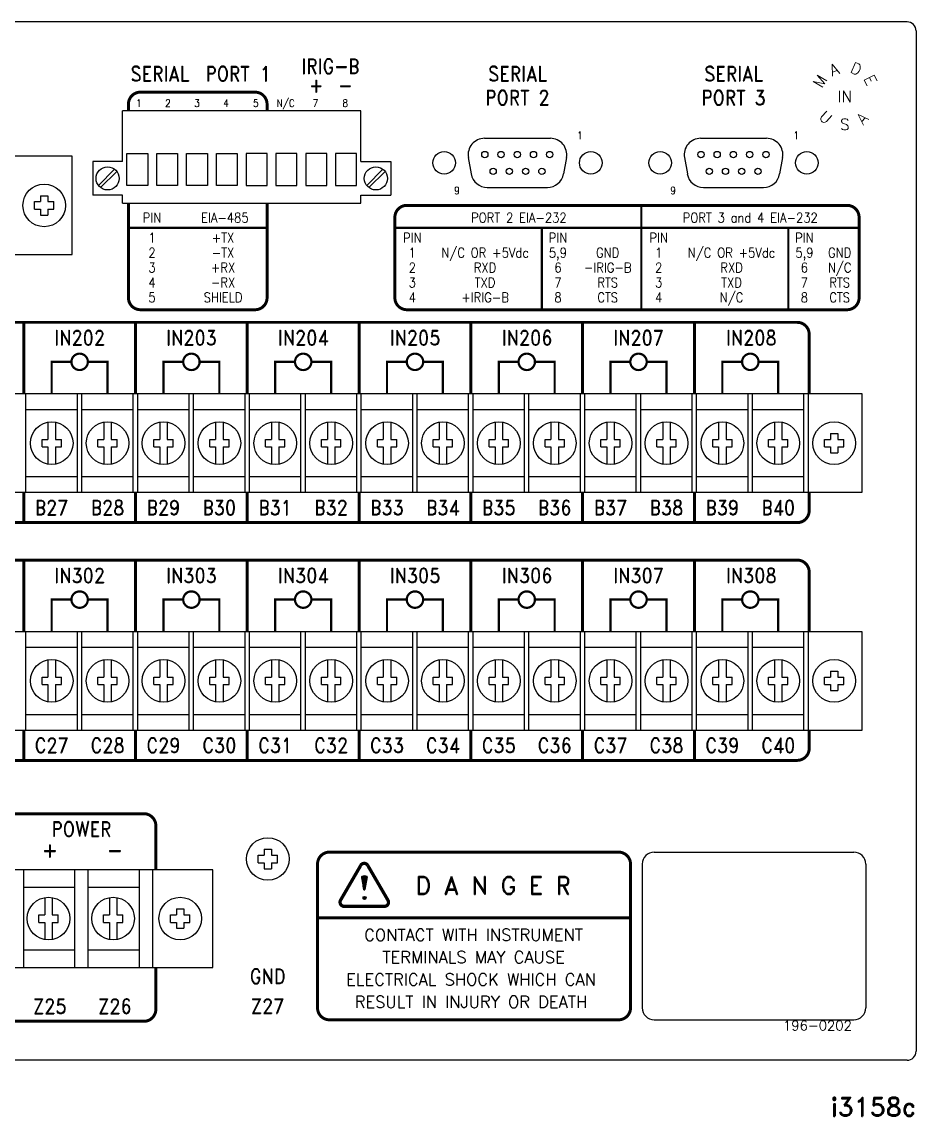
# Model space of a CAD drawing. Extents: x 3.1 to 20.4, y 4.9 to 12.2.
# Drawn here: x 14.38 to 20.38, y 4.89 to 12.23 of the extents above; entities that cross this region are included whole.
import ezdxf
from ezdxf.enums import TextEntityAlignment as Align

# ---------------------------------------------------------------- set-up
doc = ezdxf.new("R2010")
doc.units = 0
doc.header["$MEASUREMENT"] = 0
doc.layers.get('0').update_dxf_attribs({"linetype": 'CONTINUOUS'})
doc.layers.add('DWG', color=7, linetype='CONTINUOUS')
doc.styles.add('JS', font='ROMANS')
doc.styles.add('ROMAND', font='ROMAND', dxfattribs={"width": 0.875})
doc.styles.add('ROMANS', font='romans.shx', dxfattribs={"width": 0.875})

msp = doc.modelspace()

# ---------------------------------------------------------------- linework, layer by layer
for p, q in [((20.315, 12.233), (3.185, 12.233)), ((20.375, 12.173), (20.375, 5.327)), ((14.4025, 9.077), (14.4025, 9.737)), ((14.7475, 9.077), (14.7475, 9.737)), ((14.7775, 9.077), (14.7775, 9.737)), ((15.1225, 9.077), (15.1225, 9.737)), ((15.1525, 9.077), (15.1525, 9.737)), ((15.4975, 9.077), (15.4975, 9.737)), ((15.5275, 9.077), (15.5275, 9.737)), ((15.8725, 9.077), (15.8725, 9.737)), ((15.9025, 9.077), (15.9025, 9.737)), ((16.2475, 9.077), (16.2475, 9.737)), ((16.2775, 9.077), (16.2775, 9.737)), ((16.6225, 9.077), (16.6225, 9.737)), ((16.6525, 9.077), (16.6525, 9.737)), ((16.9975, 9.077), (16.9975, 9.737)), ((17.0275, 9.077), (17.0275, 9.737)), ((17.3725, 9.077), (17.3725, 9.737)), ((17.4025, 9.077), (17.4025, 9.737)), ((17.7475, 9.077), (17.7475, 9.737)), ((17.7775, 9.077), (17.7775, 9.737)), ((18.1225, 9.077), (18.1225, 9.737)), ((18.1525, 9.077), (18.1525, 9.737)), ((18.4975, 9.077), (18.4975, 9.737)), ((18.5275, 9.077), (18.5275, 9.737)), ((18.8725, 9.077), (18.8725, 9.737)), ((18.9025, 9.077), (18.9025, 9.737)), ((19.2475, 9.077), (19.2475, 9.737)), ((19.2775, 9.077), (19.2775, 9.737)), ((19.6225, 9.077), (19.6225, 9.737)), ((19.6525, 9.077), (19.6525, 9.737)), ((14.4025, 9.632), (14.7475, 9.632)), ((14.7775, 9.632), (15.1225, 9.632)), ((15.1525, 9.632), (15.4975, 9.632)), ((15.5275, 9.632), (15.8725, 9.632)), ((15.9025, 9.632), (16.2475, 9.632)), ((16.2775, 9.632), (16.6225, 9.632)), ((16.6525, 9.632), (16.9975, 9.632)), ((17.0275, 9.632), (17.3725, 9.632)), ((17.4025, 9.632), (17.7475, 9.632)), ((17.7775, 9.632), (18.1225, 9.632)), ((18.1525, 9.632), (18.4975, 9.632)), ((18.5275, 9.632), (18.8725, 9.632)), ((18.9025, 9.632), (19.2475, 9.632)), ((19.2775, 9.632), (19.6225, 9.632)), ((14.4025, 9.182), (14.7475, 9.182)), ((14.7775, 9.182), (15.1225, 9.182)), ((15.1525, 9.182), (15.4975, 9.182)), ((15.5275, 9.182), (15.8725, 9.182)), ((15.9025, 9.182), (16.2475, 9.182)), ((16.2775, 9.182), (16.6225, 9.182)), ((16.6525, 9.182), (16.9975, 9.182)), ((17.0275, 9.182), (17.3725, 9.182)), ((17.4025, 9.182), (17.7475, 9.182)), ((17.7775, 9.182), (18.1225, 9.182)), ((18.1525, 9.182), (18.4975, 9.182)), ((18.5275, 9.182), (18.8725, 9.182)), ((18.9025, 9.182), (19.2475, 9.182)), ((19.2775, 9.182), (19.6225, 9.182)), ((14.4025, 7.482), (14.4025, 8.142)), ((14.7475, 7.482), (14.7475, 8.142)), ((14.7775, 7.482), (14.7775, 8.142)), ((15.1225, 7.482), (15.1225, 8.142)), ((15.1525, 7.482), (15.1525, 8.142)), ((15.4975, 7.482), (15.4975, 8.142)), ((15.5275, 7.482), (15.5275, 8.142)), ((15.8725, 7.482), (15.8725, 8.142)), ((15.9025, 7.482), (15.9025, 8.142)), ((16.2475, 7.482), (16.2475, 8.142)), ((16.2775, 7.482), (16.2775, 8.142)), ((16.6225, 7.482), (16.6225, 8.142)), ((16.6525, 7.482), (16.6525, 8.142)), ((16.9975, 7.482), (16.9975, 8.142)), ((17.0275, 7.482), (17.0275, 8.142)), ((17.3725, 7.482), (17.3725, 8.142)), ((17.4025, 7.482), (17.4025, 8.142)), ((17.7475, 7.482), (17.7475, 8.142)), ((17.7775, 7.482), (17.7775, 8.142)), ((18.1225, 7.482), (18.1225, 8.142)), ((18.1525, 7.482), (18.1525, 8.142)), ((18.4975, 7.482), (18.4975, 8.142)), ((18.5275, 7.482), (18.5275, 8.142)), ((18.8725, 7.482), (18.8725, 8.142)), ((18.9025, 7.482), (18.9025, 8.142)), ((19.2475, 7.482), (19.2475, 8.142)), ((19.2775, 7.482), (19.2775, 8.142)), ((19.6225, 7.482), (19.6225, 8.142)), ((19.6525, 7.482), (19.6525, 8.142)), ((14.4025, 8.037), (14.7475, 8.037)), ((14.7775, 8.037), (15.1225, 8.037)), ((15.1525, 8.037), (15.4975, 8.037)), ((15.5275, 8.037), (15.8725, 8.037)), ((15.9025, 8.037), (16.2475, 8.037)), ((16.2775, 8.037), (16.6225, 8.037)), ((16.6525, 8.037), (16.9975, 8.037)), ((17.0275, 8.037), (17.3725, 8.037)), ((17.4025, 8.037), (17.7475, 8.037)), ((17.7775, 8.037), (18.1225, 8.037)), ((18.1525, 8.037), (18.4975, 8.037)), ((18.5275, 8.037), (18.8725, 8.037)), ((18.9025, 8.037), (19.2475, 8.037)), ((19.2775, 8.037), (19.6225, 8.037)), ((14.4025, 7.587), (14.7475, 7.587)), ((14.7775, 7.587), (15.1225, 7.587)), ((15.1525, 7.587), (15.4975, 7.587)), ((15.5275, 7.587), (15.8725, 7.587)), ((15.9025, 7.587), (16.2475, 7.587)), ((16.2775, 7.587), (16.6225, 7.587)), ((16.6525, 7.587), (16.9975, 7.587)), ((17.0275, 7.587), (17.3725, 7.587)), ((17.4025, 7.587), (17.7475, 7.587)), ((17.7775, 7.587), (18.1225, 7.587)), ((18.1525, 7.587), (18.4975, 7.587)), ((18.5275, 7.587), (18.8725, 7.587)), ((18.9025, 7.587), (19.2475, 7.587)), ((19.2775, 7.587), (19.6225, 7.587)), ((18.6174, 6.6631), (19.9574, 6.6631)), ((18.5374, 6.5831), (18.5374, 5.6181)), ((20.0374, 6.5831), (20.0374, 5.6181)), ((14.3826, 6.427), (14.7276, 6.427)), ((14.8158, 6.427), (15.1608, 6.427)), ((14.3826, 6.007), (14.7276, 6.007)), ((14.8158, 6.007), (15.1608, 6.007)), ((18.6174, 5.5381), (19.9574, 5.5381)), ((20.315, 5.267), (3.185, 5.267))]:
    msp.add_line(p, q)
at = {"linetype": 'CONTINUOUS', "extrusion": (0, 0, -1)}
for p, q in [((16.65, 11.6355), (15.05, 11.6355)), ((14.85, 11.2955), (14.85, 11.0705)), ((15.05, 11.2955), (14.85, 11.2955)), ((16.65, 11.2955), (16.85, 11.2955)), ((16.85, 11.2955), (16.85, 11.0705)), ((15.05, 11.0705), (14.85, 11.0705)), ((16.65, 11.0705), (16.85, 11.0705))]:
    msp.add_line(p, q, dxfattribs=at)
at = {"linetype": 'CONTINUOUS'}
for p, q in [((15.05, 11.2955), (15.05, 11.6355)), ((16.65, 11.2955), (16.65, 11.6355)), ((14.8886, 11.1357), (14.9973, 11.2444)), ((16.6886, 11.1357), (16.7973, 11.2444)), ((14.9027, 11.1216), (15.0114, 11.2303)), ((16.7027, 11.1216), (16.8114, 11.2303)), ((14.46, 10.977), (14.46, 11.027)), ((14.46, 11.027), (14.5, 11.027)), ((14.5, 11.067), (14.55, 11.067)), ((14.5, 11.067), (14.5, 11.027)), ((14.55, 11.067), (14.55, 11.027)), ((14.55, 11.027), (14.59, 11.027)), ((14.59, 10.977), (14.59, 11.027)), ((15.05, 11.016), (15.05, 11.0705)), ((15.05, 11.016), (16.65, 11.016)), ((16.65, 11.016), (16.65, 11.0705)), ((14.46, 10.977), (14.5, 10.977)), ((14.5, 10.977), (14.5, 10.937)), ((14.55, 10.977), (14.55, 10.937)), ((14.55, 10.977), (14.59, 10.977)), ((14.5, 10.937), (14.55, 10.937)), ((16.8676, 10.752), (16.8676, 10.752)), ((14.55, 9.5478), (14.55, 9.432)), ((14.6, 9.5478), (14.6, 9.432)), ((14.925, 9.5478), (14.925, 9.432)), ((14.975, 9.5478), (14.975, 9.432)), ((15.3, 9.5478), (15.3, 9.432)), ((15.35, 9.5478), (15.35, 9.432)), ((15.675, 9.5478), (15.675, 9.432)), ((15.725, 9.5478), (15.725, 9.432)), ((16.05, 9.5478), (16.05, 9.432)), ((16.1, 9.5478), (16.1, 9.432)), ((16.425, 9.5478), (16.425, 9.432)), ((16.475, 9.5478), (16.475, 9.432)), ((16.8, 9.5478), (16.8, 9.432)), ((16.85, 9.5478), (16.85, 9.432)), ((17.175, 9.5478), (17.175, 9.432)), ((17.225, 9.5478), (17.225, 9.432)), ((17.55, 9.5478), (17.55, 9.432)), ((17.6, 9.5478), (17.6, 9.432)), ((17.925, 9.5478), (17.925, 9.432)), ((17.975, 9.5478), (17.975, 9.432)), ((18.3, 9.5478), (18.3, 9.432)), ((18.35, 9.5478), (18.35, 9.432)), ((18.675, 9.5478), (18.675, 9.432)), ((18.725, 9.5478), (18.725, 9.432)), ((19.05, 9.5478), (19.05, 9.432)), ((19.1, 9.5478), (19.1, 9.432)), ((19.425, 9.5478), (19.425, 9.432)), ((19.475, 9.5478), (19.475, 9.432)), ((19.8, 9.472), (19.85, 9.472)), ((19.8, 9.472), (19.8, 9.432)), ((19.85, 9.472), (19.85, 9.432)), ((14.51, 9.382), (14.51, 9.432)), ((14.51, 9.432), (14.55, 9.432)), ((14.6, 9.432), (14.64, 9.432)), ((14.64, 9.382), (14.64, 9.432)), ((14.885, 9.382), (14.885, 9.432)), ((14.885, 9.432), (14.925, 9.432)), ((14.975, 9.432), (15.015, 9.432)), ((15.015, 9.382), (15.015, 9.432)), ((15.26, 9.382), (15.26, 9.432)), ((15.26, 9.432), (15.3, 9.432)), ((15.35, 9.432), (15.39, 9.432)), ((15.39, 9.382), (15.39, 9.432)), ((15.635, 9.432), (15.675, 9.432)), ((15.635, 9.382), (15.635, 9.432)), ((15.725, 9.432), (15.765, 9.432)), ((15.765, 9.382), (15.765, 9.432)), ((16.01, 9.382), (16.01, 9.432)), ((16.01, 9.432), (16.05, 9.432)), ((16.1, 9.432), (16.14, 9.432)), ((16.14, 9.382), (16.14, 9.432)), ((16.385, 9.432), (16.425, 9.432)), ((16.385, 9.382), (16.385, 9.432)), ((16.475, 9.432), (16.515, 9.432)), ((16.515, 9.382), (16.515, 9.432)), ((16.76, 9.432), (16.8, 9.432)), ((16.76, 9.382), (16.76, 9.432)), ((16.85, 9.432), (16.89, 9.432)), ((16.89, 9.382), (16.89, 9.432)), ((17.135, 9.382), (17.135, 9.432)), ((17.135, 9.432), (17.175, 9.432)), ((17.225, 9.432), (17.265, 9.432)), ((17.265, 9.382), (17.265, 9.432)), ((17.51, 9.382), (17.51, 9.432)), ((17.51, 9.432), (17.55, 9.432)), ((17.6, 9.432), (17.64, 9.432)), ((17.64, 9.382), (17.64, 9.432)), ((17.885, 9.382), (17.885, 9.432)), ((17.885, 9.432), (17.925, 9.432)), ((17.975, 9.432), (18.015, 9.432)), ((18.015, 9.382), (18.015, 9.432)), ((18.26, 9.382), (18.26, 9.432)), ((18.26, 9.432), (18.3, 9.432)), ((18.35, 9.432), (18.39, 9.432)), ((18.39, 9.382), (18.39, 9.432)), ((18.635, 9.382), (18.635, 9.432)), ((18.635, 9.432), (18.675, 9.432)), ((18.725, 9.432), (18.765, 9.432)), ((18.765, 9.382), (18.765, 9.432)), ((19.01, 9.382), (19.01, 9.432)), ((19.01, 9.432), (19.05, 9.432)), ((19.1, 9.432), (19.14, 9.432)), ((19.14, 9.382), (19.14, 9.432)), ((19.385, 9.382), (19.385, 9.432)), ((19.385, 9.432), (19.425, 9.432)), ((19.475, 9.432), (19.515, 9.432)), ((19.515, 9.382), (19.515, 9.432)), ((19.76, 9.432), (19.8, 9.432)), ((19.76, 9.382), (19.76, 9.432)), ((19.85, 9.432), (19.89, 9.432)), ((19.89, 9.382), (19.89, 9.432)), ((14.51, 9.382), (14.55, 9.382)), ((14.55, 9.382), (14.55, 9.2662)), ((14.6, 9.382), (14.6, 9.2662)), ((14.6, 9.382), (14.64, 9.382)), ((14.885, 9.382), (14.925, 9.382)), ((14.925, 9.382), (14.925, 9.2662)), ((14.975, 9.382), (14.975, 9.2662)), ((14.975, 9.382), (15.015, 9.382)), ((15.26, 9.382), (15.3, 9.382)), ((15.3, 9.382), (15.3, 9.2662)), ((15.35, 9.382), (15.35, 9.2662)), ((15.35, 9.382), (15.39, 9.382)), ((15.635, 9.382), (15.675, 9.382)), ((15.675, 9.382), (15.675, 9.2662)), ((15.725, 9.382), (15.725, 9.2662)), ((15.725, 9.382), (15.765, 9.382)), ((16.01, 9.382), (16.05, 9.382)), ((16.05, 9.382), (16.05, 9.2662)), ((16.1, 9.382), (16.1, 9.2662)), ((16.1, 9.382), (16.14, 9.382)), ((16.385, 9.382), (16.425, 9.382)), ((16.425, 9.382), (16.425, 9.2662)), ((16.475, 9.382), (16.475, 9.2662)), ((16.475, 9.382), (16.515, 9.382)), ((16.76, 9.382), (16.8, 9.382)), ((16.8, 9.382), (16.8, 9.2662)), ((16.85, 9.382), (16.85, 9.2662)), ((16.85, 9.382), (16.89, 9.382)), ((17.135, 9.382), (17.175, 9.382)), ((17.175, 9.382), (17.175, 9.2662)), ((17.225, 9.382), (17.265, 9.382)), ((17.225, 9.382), (17.225, 9.2662)), ((17.51, 9.382), (17.55, 9.382)), ((17.55, 9.382), (17.55, 9.2662)), ((17.6, 9.382), (17.6, 9.2662)), ((17.6, 9.382), (17.64, 9.382)), ((17.885, 9.382), (17.925, 9.382)), ((17.925, 9.382), (17.925, 9.2662)), ((17.975, 9.382), (17.975, 9.2662)), ((17.975, 9.382), (18.015, 9.382)), ((18.26, 9.382), (18.3, 9.382)), ((18.3, 9.382), (18.3, 9.2662)), ((18.35, 9.382), (18.35, 9.2662)), ((18.35, 9.382), (18.39, 9.382)), ((18.635, 9.382), (18.675, 9.382)), ((18.675, 9.382), (18.675, 9.2662)), ((18.725, 9.382), (18.725, 9.2662)), ((18.725, 9.382), (18.765, 9.382)), ((19.01, 9.382), (19.05, 9.382)), ((19.05, 9.382), (19.05, 9.2662)), ((19.1, 9.382), (19.1, 9.2662)), ((19.1, 9.382), (19.14, 9.382)), ((19.385, 9.382), (19.425, 9.382)), ((19.425, 9.382), (19.425, 9.2662)), ((19.475, 9.382), (19.475, 9.2662)), ((19.475, 9.382), (19.515, 9.382)), ((19.76, 9.382), (19.8, 9.382)), ((19.8, 9.382), (19.8, 9.342)), ((19.8, 9.342), (19.85, 9.342)), ((19.85, 9.382), (19.89, 9.382)), ((19.85, 9.382), (19.85, 9.342)), ((14.55, 7.9528), (14.55, 7.837)), ((14.6, 7.9528), (14.6, 7.837)), ((14.925, 7.9528), (14.925, 7.837)), ((14.975, 7.9528), (14.975, 7.837)), ((15.3, 7.9528), (15.3, 7.837)), ((15.35, 7.9528), (15.35, 7.837)), ((15.675, 7.9528), (15.675, 7.837)), ((15.725, 7.9528), (15.725, 7.837)), ((16.05, 7.9528), (16.05, 7.837)), ((16.1, 7.9528), (16.1, 7.837)), ((16.425, 7.9528), (16.425, 7.837)), ((16.475, 7.9528), (16.475, 7.837)), ((16.8, 7.9528), (16.8, 7.837)), ((16.85, 7.9528), (16.85, 7.837)), ((17.175, 7.9528), (17.175, 7.837)), ((17.225, 7.9528), (17.225, 7.837)), ((17.55, 7.9528), (17.55, 7.837)), ((17.6, 7.9528), (17.6, 7.837)), ((17.925, 7.9528), (17.925, 7.837)), ((17.975, 7.9528), (17.975, 7.837)), ((18.3, 7.9528), (18.3, 7.837)), ((18.35, 7.9528), (18.35, 7.837)), ((18.675, 7.9528), (18.675, 7.837)), ((18.725, 7.9528), (18.725, 7.837)), ((19.05, 7.9528), (19.05, 7.837)), ((19.1, 7.9528), (19.1, 7.837)), ((19.425, 7.9528), (19.425, 7.837)), ((19.475, 7.9528), (19.475, 7.837)), ((19.8, 7.877), (19.85, 7.877)), ((19.8, 7.877), (19.8, 7.837)), ((19.85, 7.877), (19.85, 7.837)), ((14.51, 7.787), (14.51, 7.837)), ((14.51, 7.837), (14.55, 7.837)), ((14.51, 7.787), (14.55, 7.787)), ((14.55, 7.787), (14.55, 7.6712)), ((14.6, 7.837), (14.64, 7.837)), ((14.6, 7.787), (14.6, 7.6712)), ((14.6, 7.787), (14.64, 7.787)), ((14.64, 7.787), (14.64, 7.837)), ((14.885, 7.787), (14.885, 7.837)), ((14.885, 7.837), (14.925, 7.837)), ((14.885, 7.787), (14.925, 7.787)), ((14.925, 7.787), (14.925, 7.6712)), ((14.975, 7.837), (15.015, 7.837)), ((14.975, 7.787), (14.975, 7.6712)), ((14.975, 7.787), (15.015, 7.787)), ((15.015, 7.787), (15.015, 7.837)), ((15.26, 7.787), (15.26, 7.837)), ((15.26, 7.837), (15.3, 7.837)), ((15.26, 7.787), (15.3, 7.787)), ((15.3, 7.787), (15.3, 7.6712)), ((15.35, 7.837), (15.39, 7.837)), ((15.35, 7.787), (15.35, 7.6712)), ((15.35, 7.787), (15.39, 7.787)), ((15.39, 7.787), (15.39, 7.837)), ((15.635, 7.837), (15.675, 7.837)), ((15.635, 7.787), (15.635, 7.837)), ((15.635, 7.787), (15.675, 7.787)), ((15.675, 7.787), (15.675, 7.6712)), ((15.725, 7.837), (15.765, 7.837)), ((15.725, 7.787), (15.725, 7.6712)), ((15.725, 7.787), (15.765, 7.787)), ((15.765, 7.787), (15.765, 7.837)), ((16.01, 7.787), (16.01, 7.837)), ((16.01, 7.837), (16.05, 7.837)), ((16.01, 7.787), (16.05, 7.787)), ((16.05, 7.787), (16.05, 7.6712)), ((16.1, 7.837), (16.14, 7.837)), ((16.1, 7.787), (16.1, 7.6712)), ((16.1, 7.787), (16.14, 7.787)), ((16.14, 7.787), (16.14, 7.837)), ((16.385, 7.837), (16.425, 7.837)), ((16.385, 7.787), (16.385, 7.837)), ((16.385, 7.787), (16.425, 7.787)), ((16.425, 7.787), (16.425, 7.6712)), ((16.475, 7.837), (16.515, 7.837)), ((16.475, 7.787), (16.475, 7.6712)), ((16.475, 7.787), (16.515, 7.787)), ((16.515, 7.787), (16.515, 7.837)), ((16.76, 7.837), (16.8, 7.837)), ((16.76, 7.787), (16.76, 7.837)), ((16.76, 7.787), (16.8, 7.787)), ((16.8, 7.787), (16.8, 7.6712)), ((16.85, 7.837), (16.89, 7.837)), ((16.85, 7.787), (16.85, 7.6712)), ((16.85, 7.787), (16.89, 7.787)), ((16.89, 7.787), (16.89, 7.837)), ((17.135, 7.787), (17.135, 7.837)), ((17.135, 7.837), (17.175, 7.837)), ((17.135, 7.787), (17.175, 7.787)), ((17.175, 7.787), (17.175, 7.6712)), ((17.225, 7.837), (17.265, 7.837)), ((17.225, 7.787), (17.265, 7.787)), ((17.225, 7.787), (17.225, 7.6712)), ((17.265, 7.787), (17.265, 7.837)), ((17.51, 7.787), (17.51, 7.837)), ((17.51, 7.837), (17.55, 7.837)), ((17.51, 7.787), (17.55, 7.787)), ((17.55, 7.787), (17.55, 7.6712)), ((17.6, 7.837), (17.64, 7.837)), ((17.6, 7.787), (17.6, 7.6712)), ((17.6, 7.787), (17.64, 7.787)), ((17.64, 7.787), (17.64, 7.837)), ((17.885, 7.787), (17.885, 7.837)), ((17.885, 7.837), (17.925, 7.837)), ((17.885, 7.787), (17.925, 7.787)), ((17.925, 7.787), (17.925, 7.6712)), ((17.975, 7.837), (18.015, 7.837)), ((17.975, 7.787), (17.975, 7.6712)), ((17.975, 7.787), (18.015, 7.787)), ((18.015, 7.787), (18.015, 7.837)), ((18.26, 7.787), (18.26, 7.837)), ((18.26, 7.837), (18.3, 7.837)), ((18.26, 7.787), (18.3, 7.787)), ((18.3, 7.787), (18.3, 7.6712)), ((18.35, 7.837), (18.39, 7.837)), ((18.35, 7.787), (18.35, 7.6712)), ((18.35, 7.787), (18.39, 7.787)), ((18.39, 7.787), (18.39, 7.837)), ((18.635, 7.787), (18.635, 7.837)), ((18.635, 7.837), (18.675, 7.837)), ((18.635, 7.787), (18.675, 7.787)), ((18.675, 7.787), (18.675, 7.6712)), ((18.725, 7.837), (18.765, 7.837)), ((18.725, 7.787), (18.725, 7.6712)), ((18.725, 7.787), (18.765, 7.787)), ((18.765, 7.787), (18.765, 7.837)), ((19.01, 7.787), (19.01, 7.837)), ((19.01, 7.837), (19.05, 7.837)), ((19.01, 7.787), (19.05, 7.787)), ((19.05, 7.787), (19.05, 7.6712)), ((19.1, 7.837), (19.14, 7.837)), ((19.1, 7.787), (19.1, 7.6712)), ((19.1, 7.787), (19.14, 7.787)), ((19.14, 7.787), (19.14, 7.837)), ((19.385, 7.787), (19.385, 7.837)), ((19.385, 7.837), (19.425, 7.837)), ((19.385, 7.787), (19.425, 7.787)), ((19.425, 7.787), (19.425, 7.6712)), ((19.475, 7.837), (19.515, 7.837)), ((19.475, 7.787), (19.475, 7.6712)), ((19.475, 7.787), (19.515, 7.787)), ((19.515, 7.787), (19.515, 7.837)), ((19.76, 7.837), (19.8, 7.837)), ((19.76, 7.787), (19.76, 7.837)), ((19.76, 7.787), (19.8, 7.787)), ((19.8, 7.787), (19.8, 7.747)), ((19.85, 7.837), (19.89, 7.837)), ((19.85, 7.787), (19.89, 7.787)), ((19.85, 7.787), (19.85, 7.747)), ((19.89, 7.787), (19.89, 7.837)), ((19.8, 7.747), (19.85, 7.747)), ((16, 6.682), (16.05, 6.682)), ((16, 6.682), (16, 6.642)), ((16.05, 6.682), (16.05, 6.642)), ((15.96, 6.642), (16, 6.642)), ((15.96, 6.592), (15.96, 6.642)), ((16.05, 6.642), (16.09, 6.642)), ((16.09, 6.592), (16.09, 6.642)), ((14.3849, 6.545), (14.3849, 5.889)), ((14.7281, 6.545), (14.7281, 5.889)), ((14.8181, 6.545), (14.8181, 5.889)), ((15.1613, 6.545), (15.1613, 5.889)), ((15.2513, 6.545), (15.2513, 5.889)), ((15.96, 6.592), (16, 6.592)), ((16, 6.592), (16, 6.552)), ((16, 6.552), (16.05, 6.552)), ((16.05, 6.592), (16.09, 6.592)), ((16.05, 6.592), (16.05, 6.552)), ((16.6544, 6.4964), (16.6694, 6.4116)), ((16.6554, 6.4909), (16.6554, 6.4984)), ((16.6561, 6.487), (16.6561, 6.4988)), ((16.6572, 6.4807), (16.6572, 6.4994)), ((16.6583, 6.4745), (16.6583, 6.5)), ((16.6594, 6.4683), (16.6594, 6.5005)), ((16.6605, 6.462), (16.6605, 6.5009)), ((16.6616, 6.4558), (16.6616, 6.5013)), ((16.6627, 6.4495), (16.6627, 6.5017)), ((16.6638, 6.4433), (16.6638, 6.502)), ((16.6649, 6.4371), (16.6649, 6.5023)), ((16.666, 6.4308), (16.666, 6.5026)), ((16.6671, 6.4246), (16.6671, 6.5028)), ((16.6682, 6.4184), (16.6682, 6.503)), ((16.6693, 6.4121), (16.6693, 6.5032)), ((16.6704, 6.4103), (16.6704, 6.5033)), ((16.6715, 6.4097), (16.6715, 6.5033)), ((16.6726, 6.4095), (16.6726, 6.5033)), ((16.6737, 6.4095), (16.6737, 6.5034)), ((16.6748, 6.4098), (16.6748, 6.5033)), ((16.6759, 6.4103), (16.6759, 6.5032)), ((16.6916, 6.4964), (16.6766, 6.4116)), ((16.6768, 6.4128), (16.6768, 6.5032)), ((16.6781, 6.4199), (16.6781, 6.503)), ((16.6792, 6.4262), (16.6792, 6.5028)), ((16.6803, 6.4324), (16.6803, 6.5026)), ((16.6814, 6.4386), (16.6814, 6.5023)), ((16.6825, 6.4448), (16.6825, 6.5021)), ((16.6836, 6.451), (16.6836, 6.5017)), ((16.6845, 6.4563), (16.6845, 6.5016)), ((16.6858, 6.4634), (16.6858, 6.501)), ((16.6869, 6.4696), (16.6869, 6.5005)), ((16.688, 6.4758), (16.688, 6.5)), ((16.6891, 6.4821), (16.6891, 6.4997)), ((16.69, 6.4873), (16.69, 6.4992)), ((16.6907, 6.4915), (16.6907, 6.4988)), ((14.5289, 6.3578), (14.5289, 6.242)), ((14.5789, 6.3578), (14.5789, 6.242)), ((14.9621, 6.3578), (14.9621, 6.242)), ((15.0121, 6.3578), (15.0121, 6.242)), ((16.6649, 6.3509), (16.6649, 6.3607)), ((16.666, 6.3492), (16.666, 6.3624)), ((16.6671, 6.3481), (16.6671, 6.3635)), ((16.6682, 6.3472), (16.6682, 6.3644)), ((16.6682, 6.347), (16.6682, 6.3642)), ((16.6694, 6.3466), (16.6694, 6.365)), ((16.6705, 6.3461), (16.6705, 6.3655)), ((16.6716, 6.3459), (16.6716, 6.3659)), ((16.6727, 6.3454), (16.6727, 6.3661)), ((16.6738, 6.3454), (16.6738, 6.3662)), ((16.6748, 6.3455), (16.6748, 6.3661)), ((16.6759, 6.3455), (16.6759, 6.3661)), ((16.677, 6.3458), (16.677, 6.3658)), ((16.6781, 6.3462), (16.6781, 6.3654)), ((16.6792, 6.3467), (16.6792, 6.3649)), ((16.6805, 6.3475), (16.6805, 6.3641)), ((16.6814, 6.3483), (16.6814, 6.3633)), ((16.6825, 6.3496), (16.6825, 6.362)), ((16.6836, 6.3512), (16.6836, 6.3604)), ((14.4889, 6.192), (14.4889, 6.242)), ((14.4889, 6.242), (14.5289, 6.242)), ((14.5789, 6.242), (14.6189, 6.242)), ((14.6189, 6.192), (14.6189, 6.242)), ((14.9221, 6.242), (14.9621, 6.242)), ((14.9221, 6.192), (14.9221, 6.242)), ((15.0121, 6.242), (15.0521, 6.242)), ((15.0521, 6.192), (15.0521, 6.242)), ((15.3725, 6.192), (15.3725, 6.242)), ((15.3725, 6.242), (15.4125, 6.242)), ((15.4125, 6.282), (15.4625, 6.282)), ((15.4125, 6.282), (15.4125, 6.242)), ((15.4625, 6.282), (15.4625, 6.242)), ((15.4625, 6.242), (15.5025, 6.242)), ((15.5025, 6.192), (15.5025, 6.242)), ((14.4889, 6.192), (14.5289, 6.192)), ((14.5289, 6.192), (14.5289, 6.0762)), ((14.5789, 6.192), (14.6189, 6.192)), ((14.5789, 6.192), (14.5789, 6.0762)), ((14.9221, 6.192), (14.9621, 6.192)), ((14.9621, 6.192), (14.9621, 6.0762)), ((15.0121, 6.192), (15.0121, 6.0762)), ((15.0121, 6.192), (15.0521, 6.192)), ((15.3725, 6.192), (15.4125, 6.192)), ((15.4125, 6.192), (15.4125, 6.152)), ((15.4625, 6.192), (15.4625, 6.152)), ((15.4625, 6.192), (15.5025, 6.192)), ((15.4125, 6.152), (15.4625, 6.152))]:
    msp.add_line(p, q, dxfattribs=at)
at = {"const_width": 0.02}
for points in [[(15.09, 11.6355), (15.09, 11.6815, -0.414214), (15.17, 11.7615), (15.94, 11.7615, -0.414214), (16.02, 11.6815), (16.02, 11.6355)], [(16.02, 11.016), (16.02, 10.382, -0.414214), (15.94, 10.302), (15.17, 10.302, -0.414214), (15.09, 10.382), (15.09, 11.016)], [(19.6575, 9.737), (19.6575, 10.1373, 0.414214), (19.5775, 10.2173), (13.6975, 10.2173, 0.414214), (13.6175, 10.1373), (13.6175, 9.737)], [(13.6175, 9.077), (13.6175, 8.9537, 0.414214), (13.6975, 8.8737), (19.5775, 8.8737, 0.414214), (19.6575, 8.9537), (19.6575, 9.077)], [(19.6575, 8.142), (19.6575, 8.5423, 0.414214), (19.5775, 8.6223), (13.6975, 8.6223, 0.414214), (13.6175, 8.5423), (13.6175, 8.142)], [(13.6175, 7.482), (13.6175, 7.3587, 0.414214), (13.6975, 7.2787), (19.5775, 7.2787, 0.414214), (19.6575, 7.3587), (19.6575, 7.482)]]:
    msp.add_lwpolyline(points, format="xyb", dxfattribs=at)
for points in [[(17.479, 11.452, 0.466308), (17.3707, 11.3229, 0.466308)], [(18.0293, 11.3229, 0.466308), (17.921, 11.452, 0.466308)], [(18.929, 11.452, 0.466308), (18.8207, 11.3229, 0.466308)], [(19.4793, 11.3229, 0.466308), (19.371, 11.452, 0.466308)], [(17.3897, 11.2129, 0.36397), (17.498, 11.122, 0.36397)], [(17.901, 11.122, 0.36397), (18.0093, 11.2129, 0.36397)], [(18.8397, 11.2129, 0.36397), (18.948, 11.122, 0.36397)], [(19.351, 11.122, 0.36397), (19.4593, 11.2129, 0.36397)]]:
    msp.add_lwpolyline(points, format="xyb")
for points in [[(17.479, 11.452), (17.921, 11.452)], [(18.929, 11.452), (19.371, 11.452)], [(17.37, 11.323), (17.39, 11.213)], [(18.029, 11.323), (18.009, 11.213)], [(18.82, 11.323), (18.84, 11.213)], [(19.479, 11.323), (19.459, 11.213)], [(17.498, 11.122), (17.901, 11.122)], [(18.948, 11.122), (19.351, 11.122)]]:
    msp.add_lwpolyline(points)
for points in [[(3.462, 10.672), (14.712, 10.672), (14.712, 11.332), (3.462, 11.332)], [(15.22, 11.136), (15.08, 11.136), (15.08, 11.351), (15.22, 11.351)], [(15.42, 11.136), (15.28, 11.136), (15.28, 11.351), (15.42, 11.351)], [(15.62, 11.136), (15.48, 11.136), (15.48, 11.351), (15.62, 11.351)], [(15.82, 11.136), (15.68, 11.136), (15.68, 11.351), (15.82, 11.351)], [(15.88, 11.136), (16.02, 11.136), (16.02, 11.351), (15.88, 11.351)], [(16.08, 11.136), (16.22, 11.136), (16.22, 11.351), (16.08, 11.351)], [(16.28, 11.136), (16.42, 11.136), (16.42, 11.351), (16.28, 11.351)], [(16.48, 11.136), (16.62, 11.136), (16.62, 11.351), (16.48, 11.351)], [(13.262, 9.077), (20.012, 9.077), (20.012, 9.737), (13.262, 9.737)], [(13.262, 7.482), (20.012, 7.482), (20.012, 8.142), (13.262, 8.142)], [(3.4063, 5.889), (15.6562, 5.889), (15.6562, 6.545), (3.4063, 6.545)]]:
    msp.add_lwpolyline(points, close=True)
at = {"linetype": 'CONTINUOUS', "const_width": 0.02}
for points in [[(16.9576, 11.002), (19.9124, 11.002, -0.414214), (19.9924, 10.922), (19.9924, 10.382, -0.414214), (19.9124, 10.302), (16.9576, 10.302, -0.414214), (16.8776, 10.382), (16.8776, 10.922, -0.414214)], [(18.3787, 5.5381), (16.4387, 5.5381, -0.414214), (16.3587, 5.6181), (16.3587, 6.5831, -0.414214), (16.4387, 6.6631), (18.3787, 6.6631, -0.414214), (18.4587, 6.5831), (18.4587, 5.6181, -0.414214)]]:
    msp.add_lwpolyline(points, format="xyb", close=True, dxfattribs=at)
at = {"linetype": 'CONTINUOUS'}
for points, const_width in [([(18.5314, 10.302), (18.5314, 11.002)], 0.015), ([(15.09, 10.852), (16.02, 10.852)], 0.015), ([(16.8776, 10.852), (19.9924, 10.852)], 0.015), ([(17.8636, 10.852), (17.8636, 10.302)], 0.015), ([(19.5174, 10.852), (19.5174, 10.302)], 0.015), ([(16.5132, 6.3405), (16.6483, 6.5733)], 0.022), ([(16.8311, 6.3405), (16.6959, 6.5733)], 0.022), ([(16.5369, 6.2992), (16.8073, 6.2992)], 0.022), ([(16.3587, 6.2227), (18.4587, 6.2227)], 0.02)]:
    msp.add_lwpolyline(points, dxfattribs=dict(at, const_width=const_width))
for points, const_width in [([(14.3875, 10.2173), (14.3875, 9.737)], 0.02), ([(15.1375, 10.2173), (15.1375, 9.737)], 0.02), ([(15.8875, 10.2173), (15.8875, 9.737)], 0.02), ([(16.6375, 10.2173), (16.6375, 9.737)], 0.02), ([(17.3875, 10.2173), (17.3875, 9.737)], 0.02), ([(18.1375, 10.2173), (18.1375, 9.737)], 0.02), ([(18.8875, 10.2173), (18.8875, 9.737)], 0.02), ([(14.575, 9.737), (14.575, 9.9522), (14.7075, 9.9522)], 0.015), ([(14.95, 9.737), (14.95, 9.9522), (14.8175, 9.9522)], 0.015), ([(15.325, 9.737), (15.325, 9.9522), (15.4575, 9.9522)], 0.015), ([(15.7, 9.737), (15.7, 9.9522), (15.5675, 9.9522)], 0.015), ([(16.075, 9.737), (16.075, 9.9522), (16.2075, 9.9522)], 0.015), ([(16.45, 9.737), (16.45, 9.9522), (16.3175, 9.9522)], 0.015), ([(16.825, 9.737), (16.825, 9.9522), (16.9575, 9.9522)], 0.015), ([(17.2, 9.737), (17.2, 9.9522), (17.0675, 9.9522)], 0.015), ([(17.575, 9.737), (17.575, 9.9522), (17.7075, 9.9522)], 0.015), ([(17.95, 9.737), (17.95, 9.9522), (17.8175, 9.9522)], 0.015), ([(18.325, 9.737), (18.325, 9.9522), (18.4575, 9.9522)], 0.015), ([(18.7, 9.737), (18.7, 9.9522), (18.5675, 9.9522)], 0.015), ([(19.075, 9.737), (19.075, 9.9522), (19.2075, 9.9522)], 0.015), ([(19.45, 9.737), (19.45, 9.9522), (19.3175, 9.9522)], 0.015), ([(14.3875, 9.077), (14.3875, 8.8737)], 0.02), ([(15.1375, 9.077), (15.1375, 8.8737)], 0.02), ([(15.8875, 9.077), (15.8875, 8.8737)], 0.02), ([(16.6375, 9.077), (16.6375, 8.8737)], 0.02), ([(17.3875, 9.077), (17.3875, 8.8737)], 0.02), ([(18.1375, 9.077), (18.1375, 8.8737)], 0.02), ([(18.8875, 9.077), (18.8875, 8.8737)], 0.02), ([(14.3875, 8.6223), (14.3875, 8.142)], 0.02), ([(15.1375, 8.6223), (15.1375, 8.142)], 0.02), ([(15.8875, 8.6223), (15.8875, 8.142)], 0.02), ([(16.6375, 8.6223), (16.6375, 8.142)], 0.02), ([(17.3875, 8.6223), (17.3875, 8.142)], 0.02), ([(18.1375, 8.6223), (18.1375, 8.142)], 0.02), ([(18.8875, 8.6223), (18.8875, 8.142)], 0.02), ([(14.575, 8.142), (14.575, 8.3572), (14.7075, 8.3572)], 0.015), ([(14.95, 8.142), (14.95, 8.3572), (14.8175, 8.3572)], 0.015), ([(15.325, 8.142), (15.325, 8.3572), (15.4575, 8.3572)], 0.015), ([(15.7, 8.142), (15.7, 8.3572), (15.5675, 8.3572)], 0.015), ([(16.075, 8.142), (16.075, 8.3572), (16.2075, 8.3572)], 0.015), ([(16.45, 8.142), (16.45, 8.3572), (16.3175, 8.3572)], 0.015), ([(16.825, 8.142), (16.825, 8.3572), (16.9575, 8.3572)], 0.015), ([(17.2, 8.142), (17.2, 8.3572), (17.0675, 8.3572)], 0.015), ([(17.575, 8.142), (17.575, 8.3572), (17.7075, 8.3572)], 0.015), ([(17.95, 8.142), (17.95, 8.3572), (17.8175, 8.3572)], 0.015), ([(18.325, 8.142), (18.325, 8.3572), (18.4575, 8.3572)], 0.015), ([(18.7, 8.142), (18.7, 8.3572), (18.5675, 8.3572)], 0.015), ([(19.075, 8.142), (19.075, 8.3572), (19.2075, 8.3572)], 0.015), ([(19.45, 8.142), (19.45, 8.3572), (19.3175, 8.3572)], 0.015), ([(14.3875, 7.482), (14.3875, 7.2787)], 0.02), ([(15.1375, 7.482), (15.1375, 7.2787)], 0.02), ([(15.8875, 7.482), (15.8875, 7.2787)], 0.02), ([(16.6375, 7.482), (16.6375, 7.2787)], 0.02), ([(17.3875, 7.482), (17.3875, 7.2787)], 0.02), ([(18.1375, 7.482), (18.1375, 7.2787)], 0.02), ([(18.8875, 7.482), (18.8875, 7.2787)], 0.02)]:
    msp.add_lwpolyline(points, dxfattribs=dict(const_width=const_width))
at = {"const_width": 0.015}
for points in [[(14.7075, 9.9522, 1), (14.8175, 9.9522, 1)], [(15.4575, 9.9522, 1), (15.5675, 9.9522, 1)], [(16.2075, 9.9522, 1), (16.3175, 9.9522, 1)], [(16.9575, 9.9522, 1), (17.0675, 9.9522, 1)], [(17.7075, 9.9522, 1), (17.8175, 9.9522, 1)], [(18.4575, 9.9522, 1), (18.5675, 9.9522, 1)], [(19.2075, 9.9522, 1), (19.3175, 9.9522, 1)], [(14.7075, 8.3572, 1), (14.8175, 8.3572, 1)], [(15.4575, 8.3572, 1), (15.5675, 8.3572, 1)], [(16.2075, 8.3572, 1), (16.3175, 8.3572, 1)], [(16.9575, 8.3572, 1), (17.0675, 8.3572, 1)], [(17.7075, 8.3572, 1), (17.8175, 8.3572, 1)], [(18.4575, 8.3572, 1), (18.5675, 8.3572, 1)], [(19.2075, 8.3572, 1), (19.3175, 8.3572, 1)]]:
    msp.add_lwpolyline(points, format="xyb", close=True, dxfattribs=at)
at = {"linetype": 'CONTINUOUS'}
for points, const_width in [([(3.7887, 6.545), (3.7887, 6.8407, -0.414214), (3.8687, 6.9207), (15.1937, 6.9207, -0.414214), (15.2737, 6.8407), (15.2737, 6.545)], 0.02), ([(16.6958, 6.5739, 0.575689), (16.6482, 6.5739, 0.575689)], 0.022), ([(16.5135, 6.3416, 0.563069), (16.5377, 6.299, 0.563069)], 0.022), ([(16.8072, 6.2991, 0.578182), (16.8311, 6.3404, 0.578182)], 0.022), ([(15.2737, 5.889), (15.2737, 5.6081, -0.414214), (15.1937, 5.5281), (3.8687, 5.5281, -0.414214), (3.7887, 5.6081), (3.7887, 5.889)], 0.02)]:
    msp.add_lwpolyline(points, format="xyb", dxfattribs=dict(at, const_width=const_width))
for centre, radius in [((17.208, 11.287), 0.076), ((17.481, 11.343), 0.021), ((17.59, 11.343), 0.021), ((17.699, 11.343), 0.021), ((17.808, 11.343), 0.021), ((17.917, 11.343), 0.021), ((18.192, 11.287), 0.076), ((18.658, 11.287), 0.076), ((18.931, 11.343), 0.021), ((19.04, 11.343), 0.021), ((19.149, 11.343), 0.021), ((19.258, 11.343), 0.021), ((19.367, 11.343), 0.021), ((19.642, 11.287), 0.076), ((17.537, 11.231), 0.021), ((17.646, 11.231), 0.021), ((17.755, 11.231), 0.021), ((17.864, 11.231), 0.021), ((18.987, 11.231), 0.021), ((19.096, 11.231), 0.021), ((19.205, 11.231), 0.021), ((19.314, 11.231), 0.021), ((14.525, 11.002), 0.143), ((14.575, 9.407), 0.143), ((14.95, 9.407), 0.143), ((15.325, 9.407), 0.143), ((15.7, 9.407), 0.143), ((16.075, 9.407), 0.143), ((16.45, 9.407), 0.143), ((16.825, 9.407), 0.143), ((17.2, 9.407), 0.143), ((17.575, 9.407), 0.143), ((17.95, 9.407), 0.143), ((18.325, 9.407), 0.143), ((18.7, 9.407), 0.143), ((19.075, 9.407), 0.143), ((19.45, 9.407), 0.143), ((19.825, 9.407), 0.143), ((14.575, 7.812), 0.143), ((14.95, 7.812), 0.143), ((15.325, 7.812), 0.143), ((15.7, 7.812), 0.143), ((16.075, 7.812), 0.143), ((16.45, 7.812), 0.143), ((16.825, 7.812), 0.143), ((17.2, 7.812), 0.143), ((17.575, 7.812), 0.143), ((17.95, 7.812), 0.143), ((18.325, 7.812), 0.143), ((18.7, 7.812), 0.143), ((19.075, 7.812), 0.143), ((19.45, 7.812), 0.143), ((19.825, 7.812), 0.143), ((16.025, 6.617), 0.143), ((14.5539, 6.217), 0.143), ((14.9871, 6.217), 0.143), ((15.4375, 6.217), 0.143)]:
    msp.add_circle(centre, radius)
for centre, radius in [((14.95, 11.183), 0.0775), ((16.75, 11.183), 0.0775), ((16.6742, 6.3558), 0.0104)]:
    msp.add_circle(centre, radius, dxfattribs=at)
for centre, radius, start, end in [((20.315, 12.173), 0.06, 0, 90), ((18.6174, 6.5831), 0.08, 90, 180), ((19.9574, 6.5831), 0.08, 0, 90), ((18.6174, 5.6181), 0.08, 180, 270), ((19.9574, 5.6181), 0.08, 270, 0), ((20.315, 5.327), 0.06, 270, 0)]:
    msp.add_arc(centre, radius, start, end)
for centre, radius, start, end in [((16.6569, 6.4964), 0.00252, 114.49541, 180.06965), ((16.6734, 6.4681), 0.0353, 60.12008, 119.73686), ((16.6897, 6.497), 0.00204, 340.81126, 53.76366), ((16.6715, 6.4122), 0.0022, 190.0021, 236.70481), ((16.6731, 6.4143), 0.00488, 235.16113, 301.44945), ((16.6744, 6.412), 0.0022, 303.18371, 349.95683)]:
    msp.add_arc(centre, radius, start, end, dxfattribs=at)

# ---------------------------------------------------------------- texts
at = {"linetype": 'CONTINUOUS', "width": 0.875}
for s, height, style, p in [('IRIG-B', 0.1, 'ROMAND', (16.445, 11.885)), ('+', 0.1, 'ROMAND', (16.35, 11.7573)), ('-', 0.1, 'ROMAND', (16.545, 11.7573)), ('1', 0.05, 'ROMANS', (15.16, 11.6633)), ('2', 0.05, 'ROMANS', (15.355, 11.6633)), ('3', 0.05, 'ROMANS', (15.55, 11.6633)), ('4', 0.05, 'ROMANS', (15.745, 11.6633)), ('5', 0.05, 'ROMANS', (15.945, 11.6633)), ('N/C', 0.05, 'ROMANS', (16.145, 11.6633)), ('7', 0.05, 'ROMANS', (16.345, 11.6633)), ('8', 0.05, 'ROMANS', (16.545, 11.6633)), ('PIN', 0.065, 'ROMANS', (15.2481, 10.887)), ('EIA-485', 0.065, 'ROMANS', (15.7368, 10.887)), ('PORT 2 EIA-232', 0.065, 'ROMANS', (17.71, 10.887)), ('PORT 3 and 4 EIA-232', 0.065, 'ROMANS', (19.2619, 10.887)), ('1', 0.065, 'ROMANS', (15.2481, 10.752)), ('+TX', 0.065, 'ROMANS', (15.7249, 10.752)), ('PIN', 0.065, 'ROMANS', (16.9944, 10.752)), ('PIN', 0.065, 'ROMANS', (17.9719, 10.752)), ('PIN', 0.065, 'ROMANS', (18.6481, 10.752)), ('PIN', 0.065, 'ROMANS', (19.6254, 10.752)), ('N/C OR +5Vdc', 0.065, 'ROMANS', (17.483, 10.652)), ('N/C OR +5Vdc', 0.065, 'ROMANS', (19.1367, 10.652)), ('2', 0.065, 'ROMANS', (15.2481, 10.652)), ('-TX', 0.065, 'ROMANS', (15.7249, 10.652)), ('1', 0.065, 'ROMANS', (16.9944, 10.652)), ('5,9', 0.065, 'ROMANS', (17.9719, 10.652)), ('GND', 0.065, 'ROMANS', (18.3057, 10.652)), ('1', 0.065, 'ROMANS', (18.6481, 10.652)), ('5,9', 0.065, 'ROMANS', (19.6254, 10.652)), ('GND', 0.065, 'ROMANS', (19.8622, 10.652)), ('3', 0.065, 'ROMANS', (15.2481, 10.552)), ('+RX', 0.065, 'ROMANS', (15.7249, 10.552)), ('2', 0.065, 'ROMANS', (16.9944, 10.552)), ('RXD', 0.065, 'ROMANS', (17.483, 10.552)), ('6', 0.065, 'ROMANS', (17.9719, 10.552)), ('-IRIG-B', 0.065, 'ROMANS', (18.3057, 10.552)), ('2', 0.065, 'ROMANS', (18.6481, 10.552)), ('RXD', 0.065, 'ROMANS', (19.1367, 10.552)), ('6', 0.065, 'ROMANS', (19.6254, 10.552)), ('N/C', 0.065, 'ROMANS', (19.8622, 10.552)), ('4', 0.065, 'ROMANS', (15.2481, 10.452)), ('-RX', 0.065, 'ROMANS', (15.7249, 10.452)), ('3', 0.065, 'ROMANS', (16.9944, 10.452)), ('TXD', 0.065, 'ROMANS', (17.483, 10.452)), ('7', 0.065, 'ROMANS', (17.9719, 10.452)), ('RTS', 0.065, 'ROMANS', (18.3057, 10.452)), ('3', 0.065, 'ROMANS', (18.6481, 10.452)), ('TXD', 0.065, 'ROMANS', (19.1367, 10.452)), ('7', 0.065, 'ROMANS', (19.6254, 10.452)), ('RTS', 0.065, 'ROMANS', (19.8622, 10.452)), ('N/C', 0.065, 'ROMANS', (19.1367, 10.352)), ('5', 0.065, 'ROMANS', (15.2481, 10.352)), ('SHIELD', 0.065, 'ROMANS', (15.7249, 10.352)), ('4', 0.065, 'ROMANS', (16.9944, 10.352)), ('+IRIG-B', 0.065, 'ROMANS', (17.483, 10.352)), ('8', 0.065, 'ROMANS', (17.9719, 10.352)), ('CTS', 0.065, 'ROMANS', (18.3057, 10.352)), ('4', 0.065, 'ROMANS', (18.6481, 10.352)), ('8', 0.065, 'ROMANS', (19.6254, 10.352)), ('CTS', 0.065, 'ROMANS', (19.8622, 10.352))]:
    msp.add_text(s, height=height, dxfattribs=dict(at, style=style)).set_placement(p, align=Align.CENTER)
at = {"width": 0.875}
for s, height, style, p in [('SERIAL', 0.1, 'ROMAND', (15.3004, 11.835)), ('PORT', 0.1, 'ROMAND', (15.7555, 11.835)), ('1', 0.1, 'ROMAND', (16.0096, 11.835)), ('SERIAL', 0.1, 'ROMAND', (17.7, 11.835)), ('SERIAL', 0.1, 'ROMAND', (19.15, 11.835)), ('PORT 2', 0.1, 'ROMAND', (17.7001, 11.6743)), ('PORT 3', 0.1, 'ROMAND', (19.1501, 11.6743)), ('1', 0.05, 'ROMANS', (18.1199, 11.447)), ('1', 0.05, 'ROMANS', (19.5699, 11.447)), ('9', 0.05, 'ROMANS', (17.2944, 11.077)), ('9', 0.05, 'ROMANS', (18.7444, 11.077)), ('IN202', 0.1, 'ROMAND', (14.7625, 10.0639)), ('IN203', 0.1, 'ROMAND', (15.5125, 10.0639)), ('IN204', 0.1, 'ROMAND', (16.2625, 10.0639)), ('IN205', 0.1, 'ROMAND', (17.0125, 10.0639)), ('IN206', 0.1, 'ROMAND', (17.7642, 10.0639)), ('IN207', 0.1, 'ROMAND', (18.5125, 10.0639)), ('IN208', 0.1, 'ROMAND', (19.2686, 10.0639)), ('B27', 0.1, 'ROMAND', (14.575, 8.9244)), ('B28', 0.1, 'ROMAND', (14.95, 8.9244)), ('B29', 0.1, 'ROMAND', (15.325, 8.9244)), ('B30', 0.1, 'ROMAND', (15.7, 8.9244)), ('B31', 0.1, 'ROMAND', (16.075, 8.9244)), ('B32', 0.1, 'ROMAND', (16.45, 8.9244)), ('B33', 0.1, 'ROMAND', (16.825, 8.9244)), ('B34', 0.1, 'ROMAND', (17.2, 8.9244)), ('B35', 0.1, 'ROMAND', (17.575, 8.9244)), ('B36', 0.1, 'ROMAND', (17.95, 8.9244)), ('B37', 0.1, 'ROMAND', (18.325, 8.9244)), ('B38', 0.1, 'ROMAND', (18.7, 8.9244)), ('B39', 0.1, 'ROMAND', (19.075, 8.9244)), ('B40', 0.1, 'ROMAND', (19.45, 8.9244)), ('IN302', 0.1, 'ROMAND', (14.7625, 8.4689)), ('IN303', 0.1, 'ROMAND', (15.5125, 8.4689)), ('IN304', 0.1, 'ROMAND', (16.2625, 8.4689)), ('IN305', 0.1, 'ROMAND', (17.0125, 8.4689)), ('IN306', 0.1, 'ROMAND', (17.7642, 8.4689)), ('IN307', 0.1, 'ROMAND', (18.5125, 8.4689)), ('IN308', 0.1, 'ROMAND', (19.2686, 8.4689)), ('C27', 0.1, 'ROMAND', (14.575, 7.3294)), ('C28', 0.1, 'ROMAND', (14.95, 7.3294)), ('C29', 0.1, 'ROMAND', (15.325, 7.3294)), ('C30', 0.1, 'ROMAND', (15.7, 7.3294)), ('C31', 0.1, 'ROMAND', (16.075, 7.3294)), ('C32', 0.1, 'ROMAND', (16.45, 7.3294)), ('C33', 0.1, 'ROMAND', (16.825, 7.3294)), ('C34', 0.1, 'ROMAND', (17.2, 7.3294)), ('C35', 0.1, 'ROMAND', (17.575, 7.3294)), ('C36', 0.1, 'ROMAND', (17.95, 7.3294)), ('C37', 0.1, 'ROMAND', (18.325, 7.3294)), ('C38', 0.1, 'ROMAND', (18.7, 7.3294)), ('C39', 0.1, 'ROMAND', (19.075, 7.3294)), ('C40', 0.1, 'ROMAND', (19.45, 7.3294))]:
    msp.add_text(s, height=height, dxfattribs=dict(at, style=style)).set_placement(p, align=Align.CENTER)
at = {"linetype": 'CONTINUOUS', "style": 'ROMAND'}
for s, rotation, p in [('A', 21.39664, (19.8119, 11.8679)), ('D', 335.91528, (19.927, 11.8976)), ('M', 59.43571, (19.7423, 11.7831)), ('E', 296.55258, (20.0212, 11.8529)), ('U', 318.00769, (19.7162, 11.5878)), ('A', 46.48824, (20.0198, 11.5388))]:
    msp.add_text(s, height=0.075, rotation=rotation, dxfattribs=at).set_placement(p)
for s, height, p in [('IN', 0.075, (19.8972, 11.6951)), ('S', 0.075, (19.8972, 11.508)), ('TERMINALS MAY CAUSE', 0.08, (17.4056, 5.918)), ('ELECTRICAL SHOCK WHICH CAN', 0.08, (17.3883, 5.768)), ('RESULT IN INJURY OR DEATH', 0.08, (17.3883, 5.618))]:
    msp.add_text(s, height=height, dxfattribs=at).set_placement(p, align=Align.CENTER)
at = {"style": 'ROMAND', "width": 0.875}
for s, p in [('POWER', (14.7746, 6.8175)), ('Z25', (14.5625, 5.6289)), ('Z26', (14.999, 5.6289))]:
    msp.add_text(s, height=0.1, dxfattribs=at).set_placement(p, align=Align.MIDDLE)
at = {"style": 'ROMAND'}
for s, p in [('+', (14.5625, 6.6753)), ('-', (14.999, 6.6753))]:
    msp.add_text(s, height=0.1, dxfattribs=at).set_placement(p, align=Align.MIDDLE)
at = {"linetype": 'CONTINUOUS', "style": 'ROMAND'}
msp.add_text('D A N G E R', height=0.12, dxfattribs=at).set_placement((17.0151, 6.3793))
msp.add_text('CONTACT WITH INSTRUMENT', height=0.08, rotation=0.09, dxfattribs=at).set_placement((17.4056, 6.068), align=Align.CENTER)
at = {"linetype": 'CONTINUOUS', "style": 'ROMAND', "width": 0.875}
for s, p in [('GND', (16.024, 5.8299)), ('Z27', (16.024, 5.6299))]:
    msp.add_text(s, height=0.1, dxfattribs=at).set_placement(p, align=Align.MIDDLE)
at = {"style": 'JS'}
msp.add_text('196-0202', height=0.065, dxfattribs=at).set_placement((19.713, 5.467), align=Align.CENTER)
at = {"layer": 'DWG', "style": 'ROMAND'}
msp.add_text('i3158c', height=0.125, dxfattribs=at).set_placement((20.375, 4.892), align=Align.RIGHT)

doc.saveas('drawing.dxf')
